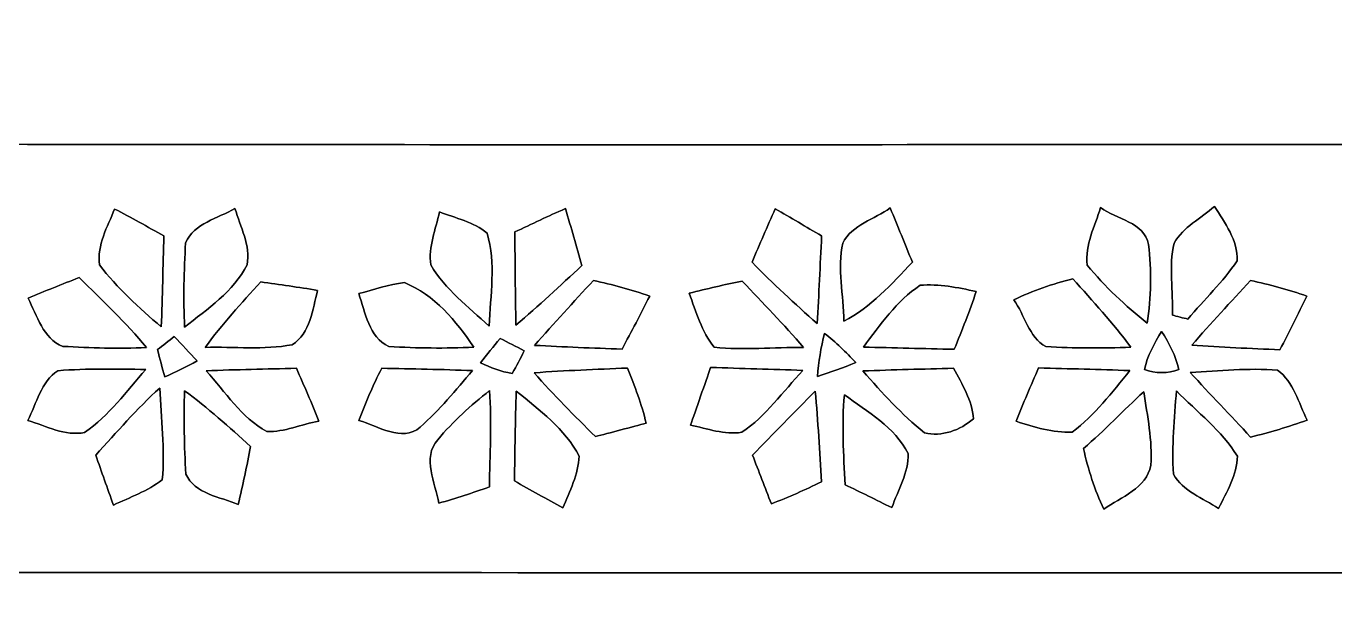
# Model space of a CAD drawing. Header units: centimetres. Extents: x -16.8 to 16.8, y -16.7 to 16.7.
# Drawn here: x -11.2 to -2.13, y -9.5 to -5.48 of the extents above; entities that cross this region are included whole.
import ezdxf

# ---------------------------------------------------------------- set-up
doc = ezdxf.new("R2010")
doc.units = ezdxf.units.CM
doc.header["$MEASUREMENT"] = 0
doc.layers.add('Layer 1', color=7, linetype='Continuous')

msp = doc.modelspace()

# ---------------------------------------------------------------- linework, layer by layer
at = {"layer": 'Layer 1', "color": 7}
for points, knots in [([(-16.77458, 16.66875), (-16.77458, 16.66875), (16.77458, 16.66875), (16.77458, 16.66875), (16.77458, 16.66875), (16.77458, 16.66875), (16.77458, -16.66875), (16.77458, -16.66875), (16.77458, -16.66875), (16.77458, -16.66875), (-16.77458, -16.66875), (-16.77458, -16.66875), (-16.77458, -16.66875), (-16.77458, -16.66875), (-16.77458, 16.66875), (-16.77458, 16.66875), (-16.77458, 16.66875), (-16.77458, 16.66875), (-16.77458, 16.66875), (-16.77458, 16.66875)], [0, 0, 0, 0, 0.1666667, 0.1666667, 0.1666667, 0.1666667, 0.3333333, 0.3333333, 0.3333333, 0.3333333, 0.5, 0.5, 0.5, 0.5, 0.6666667, 0.6666667, 0.6666667, 0.6666667, 1, 1, 1, 1]), ([(-16.06091, -6.30837), (-16.07361, -7.2898), (-16.07714, -8.27123), (-16.05774, -9.25266), (-16.05774, -9.25266), (-5.37175, -9.27029), (5.3146, -9.25618), (16.00024, -9.25971), (16.00024, -9.25971), (16.12406, -9.33309), (16.23766, -9.2202), (16.22707, -9.11049), (16.22707, -9.11049), (16.20273, -8.21549), (16.20273, -7.31979), (16.22884, -6.42479), (16.22884, -6.42479), (16.23766, -6.33765), (16.14911, -6.28615), (16.0715, -6.29708), (16.0715, -6.29708), (9.07415, -6.29708), (2.07645, -6.29708), (-4.92125, -6.29708), (-4.92125, -6.29708), (-8.63459, -6.30449), (-12.34793, -6.28191), (-16.06091, -6.30837)], [0, 0, 0, 0, 0.125, 0.125, 0.125, 0.125, 0.25, 0.25, 0.25, 0.25, 0.375, 0.375, 0.375, 0.375, 0.5, 0.5, 0.5, 0.5, 0.625, 0.625, 0.625, 0.625, 0.75, 0.75, 0.75, 0.75, 1, 1, 1, 1]), ([(-10.58474, -6.74299), (-10.4708, -6.80367), (-10.3565, -6.86506), (-10.24431, -6.92926), (-10.24431, -6.92926), (-10.24961, -7.13881), (-10.25384, -7.34871), (-10.26195, -7.55897), (-10.26195, -7.55897), (-10.41506, -7.42703), (-10.56746, -7.29051), (-10.68952, -7.12929), (-10.68952, -7.12929), (-10.70857, -6.99382), (-10.63449, -6.86506), (-10.58474, -6.74299)], [0, 0, 0, 0, 0.2, 0.2, 0.2, 0.2, 0.4, 0.4, 0.4, 0.4, 0.6, 0.6, 0.6, 0.6, 1, 1, 1, 1]), ([(-10.09297, -6.97689), (-10.03406, -6.84107), (-9.86896, -6.80861), (-9.75148, -6.73947), (-9.75148, -6.73947), (-9.7155, -6.86541), (-9.64142, -6.99488), (-9.66752, -7.12858), (-9.66752, -7.12858), (-9.76171, -7.31414), (-9.94198, -7.43479), (-10.10073, -7.56109), (-10.10073, -7.56109), (-10.10849, -7.36565), (-10.10603, -7.17091), (-10.09297, -6.97689)], [0, 0, 0, 0, 0.2, 0.2, 0.2, 0.2, 0.4, 0.4, 0.4, 0.4, 0.6, 0.6, 0.6, 0.6, 1, 1, 1, 1]), ([(-8.33579, -6.7631), (-8.22537, -6.80579), (-8.09801, -6.83119), (-8.00523, -6.91127), (-8.00523, -6.91127), (-7.9442, -7.11835), (-7.98089, -7.34025), (-7.99183, -7.55297), (-7.99183, -7.55297), (-8.13364, -7.42103), (-8.29698, -7.29968), (-8.39541, -7.13034), (-8.39541, -7.13034), (-8.41375, -7.00546), (-8.35978, -6.88375), (-8.33579, -6.7631)], [0, 0, 0, 0, 0.2, 0.2, 0.2, 0.2, 0.4, 0.4, 0.4, 0.4, 0.6, 0.6, 0.6, 0.6, 1, 1, 1, 1]), ([(-7.81332, -6.9021), (-7.69691, -6.84742), (-7.58119, -6.79168), (-7.46337, -6.74017), (-7.46337, -6.74017), (-7.42386, -6.87105), (-7.3854, -7.00264), (-7.34836, -7.13493), (-7.34836, -7.13493), (-7.4997, -7.27287), (-7.64787, -7.41539), (-7.80556, -7.54627), (-7.80556, -7.54627), (-7.80979, -7.33107), (-7.81191, -7.11659), (-7.81332, -6.9021)], [0, 0, 0, 0, 0.2, 0.2, 0.2, 0.2, 0.4, 0.4, 0.4, 0.4, 0.6, 0.6, 0.6, 0.6, 1, 1, 1, 1]), ([(-6.01028, -6.74088), (-5.90268, -6.80332), (-5.79649, -6.86576), (-5.68889, -6.92961), (-5.68889, -6.92961), (-5.69842, -7.1314), (-5.70689, -7.33354), (-5.71994, -7.53569), (-5.71994, -7.53569), (-5.87481, -7.39951), (-6.02509, -7.25805), (-6.17079, -7.112), (-6.17079, -7.112), (-6.11858, -6.98782), (-6.06496, -6.86364), (-6.01028, -6.74088)], [0, 0, 0, 0, 0.2, 0.2, 0.2, 0.2, 0.4, 0.4, 0.4, 0.4, 0.6, 0.6, 0.6, 0.6, 1, 1, 1, 1]), ([(-5.54249, -6.9783), (-5.47688, -6.85236), (-5.32306, -6.81284), (-5.21335, -6.73594), (-5.21335, -6.73594), (-5.16184, -6.86082), (-5.11104, -6.98606), (-5.05989, -7.11129), (-5.05989, -7.11129), (-5.20383, -7.26193), (-5.34705, -7.42209), (-5.53438, -7.52016), (-5.53438, -7.52016), (-5.53544, -7.33989), (-5.58236, -7.15574), (-5.54249, -6.9783)], [0, 0, 0, 0, 0.2, 0.2, 0.2, 0.2, 0.4, 0.4, 0.4, 0.4, 0.6, 0.6, 0.6, 0.6, 1, 1, 1, 1]), ([(-3.75638, -6.73347), (-3.64843, -6.81355), (-3.45299, -6.83366), (-3.42477, -6.98888), (-3.42477, -6.98888), (-3.40219, -7.1688), (-3.40819, -7.35401), (-3.43359, -7.53428), (-3.43359, -7.53428), (-3.58387, -7.41221), (-3.72745, -7.28098), (-3.84881, -7.1307), (-3.84881, -7.1307), (-3.86644, -6.99206), (-3.79659, -6.86223), (-3.75638, -6.73347)], [0, 0, 0, 0, 0.2, 0.2, 0.2, 0.2, 0.4, 0.4, 0.4, 0.4, 0.6, 0.6, 0.6, 0.6, 1, 1, 1, 1]), ([(-3.24767, -6.97865), (-3.18453, -6.86752), (-3.06105, -6.80826), (-2.96792, -6.725), (-2.96792, -6.725), (-2.89489, -6.83895), (-2.80635, -6.95995), (-2.80988, -7.10177), (-2.80988, -7.10177), (-2.91148, -7.24641), (-3.03742, -7.37164), (-3.15348, -7.50464), (-3.15348, -7.50464), (-3.17959, -7.49829), (-3.2325, -7.48524), (-3.25861, -7.47854), (-3.25861, -7.47854), (-3.25296, -7.31202), (-3.28613, -7.14199), (-3.24767, -6.97865)], [0, 0, 0, 0, 0.1666667, 0.1666667, 0.1666667, 0.1666667, 0.3333333, 0.3333333, 0.3333333, 0.3333333, 0.5, 0.5, 0.5, 0.5, 0.6666667, 0.6666667, 0.6666667, 0.6666667, 1, 1, 1, 1]), ([(-10.83063, -7.21783), (-10.67082, -7.37482), (-10.50572, -7.52828), (-10.36391, -7.7029), (-10.36391, -7.7029), (-10.55793, -7.70925), (-10.75126, -7.70643), (-10.94387, -7.69373), (-10.94387, -7.69373), (-11.08146, -7.64011), (-11.12203, -7.47959), (-11.18482, -7.36106), (-11.18482, -7.36106), (-11.0677, -7.31097), (-10.94916, -7.2644), (-10.83063, -7.21783)], [0, 0, 0, 0, 0.2, 0.2, 0.2, 0.2, 0.4, 0.4, 0.4, 0.4, 0.6, 0.6, 0.6, 0.6, 1, 1, 1, 1]), ([(-9.57333, -7.24747), (-9.44174, -7.26546), (-9.31016, -7.28486), (-9.17893, -7.30603), (-9.17893, -7.30603), (-9.2135, -7.43656), (-9.23078, -7.60377), (-9.35426, -7.68279), (-9.35426, -7.68279), (-9.55146, -7.71984), (-9.75819, -7.69549), (-9.95821, -7.70114), (-9.95821, -7.70114), (-9.84038, -7.54098), (-9.70598, -7.39458), (-9.57333, -7.24747)], [0, 0, 0, 0, 0.2, 0.2, 0.2, 0.2, 0.4, 0.4, 0.4, 0.4, 0.6, 0.6, 0.6, 0.6, 1, 1, 1, 1]), ([(-7.26934, -7.23829), (-7.13775, -7.26616), (-7.00652, -7.30038), (-6.87952, -7.34589), (-6.87952, -7.34589), (-6.94126, -7.46972), (-7.00617, -7.59143), (-7.07108, -7.71349), (-7.07108, -7.71349), (-7.27322, -7.70537), (-7.47466, -7.69832), (-7.67609, -7.68703), (-7.67609, -7.68703), (-7.54415, -7.53392), (-7.40586, -7.38717), (-7.26934, -7.23829)], [0, 0, 0, 0, 0.2, 0.2, 0.2, 0.2, 0.4, 0.4, 0.4, 0.4, 0.6, 0.6, 0.6, 0.6, 1, 1, 1, 1]), ([(-6.60541, -7.32614), (-6.48335, -7.29544), (-6.36129, -7.26652), (-6.23782, -7.24217), (-6.23782, -7.24217), (-6.09635, -7.39458), (-5.94924, -7.54204), (-5.81484, -7.70114), (-5.81484, -7.70114), (-6.02051, -7.70043), (-6.22759, -7.72019), (-6.4322, -7.70008), (-6.4322, -7.70008), (-6.51933, -7.59143), (-6.55849, -7.45455), (-6.60541, -7.32614)], [0, 0, 0, 0, 0.2, 0.2, 0.2, 0.2, 0.4, 0.4, 0.4, 0.4, 0.6, 0.6, 0.6, 0.6, 1, 1, 1, 1]), ([(-4.35716, -7.3727), (-4.22769, -7.30638), (-4.08869, -7.26193), (-3.94829, -7.22524), (-3.94829, -7.22524), (-3.81318, -7.38152), (-3.66924, -7.53181), (-3.54789, -7.69973), (-3.54789, -7.69973), (-3.74438, -7.70819), (-3.94053, -7.70678), (-4.13597, -7.69585), (-4.13597, -7.69585), (-4.25521, -7.63094), (-4.28202, -7.47536), (-4.35716, -7.3727)], [0, 0, 0, 0, 0.2, 0.2, 0.2, 0.2, 0.4, 0.4, 0.4, 0.4, 0.6, 0.6, 0.6, 0.6, 1, 1, 1, 1]), ([(-2.71851, -7.23829), (-2.58692, -7.26652), (-2.45533, -7.30074), (-2.32833, -7.34589), (-2.32833, -7.34589), (-2.38725, -7.47183), (-2.45181, -7.59389), (-2.5146, -7.71807), (-2.5146, -7.71807), (-2.71851, -7.70819), (-2.92206, -7.69937), (-3.12491, -7.68632), (-3.12491, -7.68632), (-2.99297, -7.53357), (-2.85468, -7.38717), (-2.71851, -7.23829)], [0, 0, 0, 0, 0.2, 0.2, 0.2, 0.2, 0.4, 0.4, 0.4, 0.4, 0.6, 0.6, 0.6, 0.6, 1, 1, 1, 1]), ([(-8.5785, -7.25276), (-8.37036, -7.33531), (-8.21972, -7.51875), (-8.09625, -7.70008), (-8.09625, -7.70008), (-8.29345, -7.70855), (-8.4903, -7.70678), (-8.68645, -7.69479), (-8.68645, -7.69479), (-8.82509, -7.63094), (-8.84802, -7.45772), (-8.89423, -7.32896), (-8.89423, -7.32896), (-8.78946, -7.30179), (-8.68645, -7.26299), (-8.5785, -7.25276)], [0, 0, 0, 0, 0.2, 0.2, 0.2, 0.2, 0.4, 0.4, 0.4, 0.4, 0.6, 0.6, 0.6, 0.6, 1, 1, 1, 1]), ([(-5.00733, -7.2711), (-4.87574, -7.26052), (-4.74592, -7.28627), (-4.61821, -7.31414), (-4.61821, -7.31414), (-4.66196, -7.44996), (-4.71699, -7.58155), (-4.76991, -7.71419), (-4.76991, -7.71419), (-4.98016, -7.7089), (-5.19007, -7.70467), (-5.39962, -7.69867), (-5.39962, -7.69867), (-5.2832, -7.54521), (-5.16925, -7.38046), (-5.00733, -7.2711)], [0, 0, 0, 0, 0.2, 0.2, 0.2, 0.2, 0.4, 0.4, 0.4, 0.4, 0.6, 0.6, 0.6, 0.6, 1, 1, 1, 1]), ([(-5.66808, -7.60377), (-5.59118, -7.66516), (-5.51921, -7.73324), (-5.45289, -7.80662), (-5.45289, -7.80662), (-5.54002, -7.84225), (-5.62822, -7.874), (-5.71782, -7.90257), (-5.71782, -7.90257), (-5.71006, -7.80168), (-5.69419, -7.70149), (-5.66808, -7.60377)], [0, 0, 0, 0, 0.25, 0.25, 0.25, 0.25, 0.5, 0.5, 0.5, 0.5, 1, 1, 1, 1]), ([(-3.45369, -7.85424), (-3.43218, -7.75864), (-3.38455, -7.67256), (-3.33375, -7.59001), (-3.33375, -7.59001), (-3.28295, -7.67256), (-3.23533, -7.75864), (-3.21381, -7.85424), (-3.21381, -7.85424), (-3.29142, -7.88211), (-3.37608, -7.88211), (-3.45369, -7.85424)], [0, 0, 0, 0, 0.25, 0.25, 0.25, 0.25, 0.5, 0.5, 0.5, 0.5, 1, 1, 1, 1]), ([(-10.28841, -7.71666), (-10.24961, -7.68632), (-10.21115, -7.65598), (-10.17235, -7.626), (-10.17235, -7.626), (-10.11873, -7.68174), (-10.06581, -7.73783), (-10.01324, -7.79463), (-10.01324, -7.79463), (-10.08662, -7.83414), (-10.16141, -7.87082), (-10.23761, -7.9054), (-10.23761, -7.9054), (-10.2549, -7.84225), (-10.27183, -7.77946), (-10.28841, -7.71666)], [0, 0, 0, 0, 0.2, 0.2, 0.2, 0.2, 0.4, 0.4, 0.4, 0.4, 0.6, 0.6, 0.6, 0.6, 1, 1, 1, 1]), ([(-7.91528, -7.63905), (-7.85954, -7.66727), (-7.80415, -7.69549), (-7.74841, -7.72442), (-7.74841, -7.72442), (-7.77522, -7.77699), (-7.79992, -7.83096), (-7.83237, -7.8807), (-7.83237, -7.8807), (-7.90963, -7.87012), (-7.98089, -7.83837), (-8.0518, -7.80838), (-8.0518, -7.80838), (-8.00664, -7.75123), (-7.96078, -7.69514), (-7.91528, -7.63905)], [0, 0, 0, 0, 0.2, 0.2, 0.2, 0.2, 0.4, 0.4, 0.4, 0.4, 0.6, 0.6, 0.6, 0.6, 1, 1, 1, 1]), ([(-10.97774, -7.86236), (-10.77489, -7.84684), (-10.57169, -7.85107), (-10.36849, -7.85389), (-10.36849, -7.85389), (-10.50325, -8.00382), (-10.6239, -8.17562), (-10.79253, -8.28957), (-10.79253, -8.28957), (-10.92694, -8.3185), (-11.05923, -8.24548), (-11.18588, -8.20702), (-11.18588, -8.20702), (-11.12696, -8.08814), (-11.09416, -7.93926), (-10.97774, -7.86236)], [0, 0, 0, 0, 0.2, 0.2, 0.2, 0.2, 0.4, 0.4, 0.4, 0.4, 0.6, 0.6, 0.6, 0.6, 1, 1, 1, 1]), ([(-9.95045, -7.86271), (-9.74266, -7.8553), (-9.53417, -7.85036), (-9.32603, -7.84578), (-9.32603, -7.84578), (-9.27276, -7.96678), (-9.21844, -8.08814), (-9.17081, -8.21126), (-9.17081, -8.21126), (-9.2897, -8.23383), (-9.4107, -8.28816), (-9.52994, -8.28357), (-9.52994, -8.28357), (-9.70774, -8.18797), (-9.81886, -8.00876), (-9.95045, -7.86271)], [0, 0, 0, 0, 0.2, 0.2, 0.2, 0.2, 0.4, 0.4, 0.4, 0.4, 0.6, 0.6, 0.6, 0.6, 1, 1, 1, 1]), ([(-8.73548, -7.84542), (-8.52593, -7.84931), (-8.31638, -7.85389), (-8.10683, -7.86165), (-8.10683, -7.86165), (-8.22149, -7.99712), (-8.33543, -8.13541), (-8.46878, -8.25324), (-8.46878, -8.25324), (-8.59649, -8.36013), (-8.76088, -8.24512), (-8.89353, -8.20632), (-8.89353, -8.20632), (-8.84802, -8.08284), (-8.79404, -7.9629), (-8.73548, -7.84542)], [0, 0, 0, 0, 0.2, 0.2, 0.2, 0.2, 0.4, 0.4, 0.4, 0.4, 0.6, 0.6, 0.6, 0.6, 1, 1, 1, 1]), ([(-7.67856, -7.87647), (-7.46407, -7.86201), (-7.24888, -7.85283), (-7.03368, -7.84437), (-7.03368, -7.84437), (-6.98324, -7.9689), (-6.93526, -8.09484), (-6.90351, -8.22607), (-6.90351, -8.22607), (-6.99135, -8.249), (-7.16739, -8.29557), (-7.25523, -8.3185), (-7.25523, -8.3185), (-7.39951, -8.17421), (-7.54662, -8.03204), (-7.67856, -7.87647)], [0, 0, 0, 0, 0.2, 0.2, 0.2, 0.2, 0.4, 0.4, 0.4, 0.4, 0.6, 0.6, 0.6, 0.6, 1, 1, 1, 1]), ([(-6.45724, -7.84013), (-6.24487, -7.84648), (-6.03215, -7.85248), (-5.81942, -7.86024), (-5.81942, -7.86024), (-5.95489, -8.00664), (-6.07448, -8.17633), (-6.24134, -8.28887), (-6.24134, -8.28887), (-6.36164, -8.30897), (-6.48053, -8.2617), (-6.59694, -8.23983), (-6.59694, -8.23983), (-6.56202, -8.13964), (-6.49217, -7.93997), (-6.45724, -7.84013)], [0, 0, 0, 0, 0.2, 0.2, 0.2, 0.2, 0.4, 0.4, 0.4, 0.4, 0.6, 0.6, 0.6, 0.6, 1, 1, 1, 1]), ([(-5.40244, -7.86447), (-5.19324, -7.85636), (-4.98404, -7.85072), (-4.77449, -7.84578), (-4.77449, -7.84578), (-4.71699, -7.95655), (-4.64432, -8.06697), (-4.63726, -8.19573), (-4.63726, -8.19573), (-4.72758, -8.27264), (-4.85881, -8.3245), (-4.97628, -8.29169), (-4.97628, -8.29169), (-5.13362, -8.16539), (-5.27085, -8.01652), (-5.40244, -7.86447)], [0, 0, 0, 0, 0.2, 0.2, 0.2, 0.2, 0.4, 0.4, 0.4, 0.4, 0.6, 0.6, 0.6, 0.6, 1, 1, 1, 1]), ([(-4.18571, -7.84366), (-3.97581, -7.8486), (-3.76555, -7.85354), (-3.55529, -7.86165), (-3.55529, -7.86165), (-3.6763, -8.01264), (-3.7973, -8.17033), (-3.95323, -8.2871), (-3.95323, -8.2871), (-4.08799, -8.2931), (-4.2164, -8.25429), (-4.34164, -8.21231), (-4.34164, -8.21231), (-4.29331, -8.08778), (-4.23933, -7.96572), (-4.18571, -7.84366)], [0, 0, 0, 0, 0.2, 0.2, 0.2, 0.2, 0.4, 0.4, 0.4, 0.4, 0.6, 0.6, 0.6, 0.6, 1, 1, 1, 1]), ([(-3.13584, -7.87471), (-2.93476, -7.86201), (-2.73262, -7.84401), (-2.53083, -7.85777), (-2.53083, -7.85777), (-2.42147, -7.94244), (-2.38372, -8.08461), (-2.32657, -8.20491), (-2.32657, -8.20491), (-2.45463, -8.25112), (-2.58586, -8.28957), (-2.71815, -8.32203), (-2.71815, -8.32203), (-2.85609, -8.17139), (-2.99896, -8.02569), (-3.13584, -7.87471)], [0, 0, 0, 0, 0.2, 0.2, 0.2, 0.2, 0.4, 0.4, 0.4, 0.4, 0.6, 0.6, 0.6, 0.6, 1, 1, 1, 1]), ([(-10.71598, -8.44691), (-10.57028, -8.28992), (-10.43199, -8.12518), (-10.27183, -7.9823), (-10.27183, -7.9823), (-10.26301, -8.19291), (-10.2362, -8.40634), (-10.2549, -8.61836), (-10.2549, -8.61836), (-10.3572, -8.69421), (-10.47785, -8.74042), (-10.59321, -8.79263), (-10.59321, -8.79263), (-10.63449, -8.67692), (-10.67541, -8.56192), (-10.71598, -8.44691)], [0, 0, 0, 0, 0.2, 0.2, 0.2, 0.2, 0.4, 0.4, 0.4, 0.4, 0.6, 0.6, 0.6, 0.6, 1, 1, 1, 1]), ([(-10.10109, -8.001), (-9.94057, -8.11953), (-9.79135, -8.25288), (-9.64283, -8.38623), (-9.64283, -8.38623), (-9.66858, -8.52029), (-9.69821, -8.6547), (-9.72855, -8.78805), (-9.72855, -8.78805), (-9.85485, -8.73689), (-10.02912, -8.71467), (-10.09156, -8.57779), (-10.09156, -8.57779), (-10.1032, -8.38553), (-10.10673, -8.19326), (-10.10109, -8.001)], [0, 0, 0, 0, 0.2, 0.2, 0.2, 0.2, 0.4, 0.4, 0.4, 0.4, 0.6, 0.6, 0.6, 0.6, 1, 1, 1, 1]), ([(-8.34672, -8.34037), (-8.24124, -8.21373), (-8.11848, -8.10154), (-7.98865, -8.00029), (-7.98865, -8.00029), (-7.97137, -8.22219), (-7.98759, -8.44444), (-7.98936, -8.66704), (-7.98936, -8.66704), (-8.10507, -8.70797), (-8.22219, -8.74536), (-8.34002, -8.78029), (-8.34002, -8.78029), (-8.36295, -8.63847), (-8.45855, -8.46702), (-8.34672, -8.34037)], [0, 0, 0, 0, 0.2, 0.2, 0.2, 0.2, 0.4, 0.4, 0.4, 0.4, 0.6, 0.6, 0.6, 0.6, 1, 1, 1, 1]), ([(-7.80344, -8.00347), (-7.64293, -8.13435), (-7.46548, -8.26664), (-7.36812, -8.45326), (-7.36812, -8.45326), (-7.37447, -8.57991), (-7.43197, -8.69703), (-7.4803, -8.81274), (-7.4803, -8.81274), (-7.59284, -8.75136), (-7.70467, -8.68892), (-7.81579, -8.62577), (-7.81579, -8.62577), (-7.81297, -8.41763), (-7.80979, -8.21055), (-7.80344, -8.00347)], [0, 0, 0, 0, 0.2, 0.2, 0.2, 0.2, 0.4, 0.4, 0.4, 0.4, 0.6, 0.6, 0.6, 0.6, 1, 1, 1, 1]), ([(-6.16726, -8.44656), (-6.02368, -8.29839), (-5.8801, -8.14987), (-5.73264, -8.00523), (-5.73264, -8.00523), (-5.71394, -8.21337), (-5.70159, -8.42186), (-5.6896, -8.63106), (-5.6896, -8.63106), (-5.80319, -8.68715), (-5.9182, -8.73936), (-6.03673, -8.78381), (-6.03673, -8.78381), (-6.08083, -8.67163), (-6.12458, -8.55909), (-6.16726, -8.44656)], [0, 0, 0, 0, 0.2, 0.2, 0.2, 0.2, 0.4, 0.4, 0.4, 0.4, 0.6, 0.6, 0.6, 0.6, 1, 1, 1, 1]), ([(-5.5312, -8.02887), (-5.37281, -8.14634), (-5.18089, -8.25394), (-5.09023, -8.43562), (-5.09023, -8.43562), (-5.08353, -8.56721), (-5.16079, -8.68856), (-5.20241, -8.81062), (-5.20241, -8.81062), (-5.31072, -8.75771), (-5.41831, -8.70338), (-5.52662, -8.65152), (-5.52662, -8.65152), (-5.5372, -8.44409), (-5.54919, -8.23595), (-5.5312, -8.02887)], [0, 0, 0, 0, 0.2, 0.2, 0.2, 0.2, 0.4, 0.4, 0.4, 0.4, 0.6, 0.6, 0.6, 0.6, 1, 1, 1, 1]), ([(-3.87491, -8.4007), (-3.72957, -8.27687), (-3.59869, -8.13752), (-3.45828, -8.00841), (-3.45828, -8.00841), (-3.43147, -8.17598), (-3.3976, -8.34566), (-3.40819, -8.51641), (-3.40819, -8.51641), (-3.43853, -8.67833), (-3.61562, -8.73619), (-3.73486, -8.82086), (-3.73486, -8.82086), (-3.79801, -8.6868), (-3.84316, -8.54498), (-3.87491, -8.4007)], [0, 0, 0, 0, 0.2, 0.2, 0.2, 0.2, 0.4, 0.4, 0.4, 0.4, 0.6, 0.6, 0.6, 0.6, 1, 1, 1, 1]), ([(-3.23144, -8.001), (-3.08963, -8.14846), (-2.91747, -8.27722), (-2.80952, -8.45361), (-2.80952, -8.45361), (-2.81058, -8.5852), (-2.88361, -8.70091), (-2.93934, -8.81592), (-2.93934, -8.81592), (-3.04729, -8.74395), (-3.18735, -8.69809), (-3.25261, -8.5785), (-3.25261, -8.5785), (-3.26355, -8.38518), (-3.24697, -8.19256), (-3.23144, -8.001)], [0, 0, 0, 0, 0.2, 0.2, 0.2, 0.2, 0.4, 0.4, 0.4, 0.4, 0.6, 0.6, 0.6, 0.6, 1, 1, 1, 1])]:
    msp.add_open_spline(points, degree=3, knots=knots, dxfattribs=at)
at = {"layer": 'Layer 1', "color": 250}
for points, knots in [([(-16.06091, -6.30837), (-12.34793, -6.28191), (-8.63459, -6.30449), (-4.92125, -6.29708), (-4.92125, -6.29708), (2.07645, -6.29708), (9.07415, -6.29708), (16.0715, -6.29708), (16.0715, -6.29708), (16.14911, -6.28615), (16.23766, -6.33765), (16.22884, -6.42479), (16.22884, -6.42479), (16.20273, -7.31979), (16.20273, -8.21549), (16.22707, -9.11049), (16.22707, -9.11049), (16.23766, -9.2202), (16.12406, -9.33309), (16.00024, -9.25971), (16.00024, -9.25971), (5.3146, -9.25618), (-5.37175, -9.27029), (-16.05774, -9.25266), (-16.05774, -9.25266), (-16.07714, -8.27123), (-16.07361, -7.2898), (-16.06091, -6.30837), (-16.06091, -6.30837), (-16.06091, -6.30837), (-16.06091, -6.30837), (-16.06091, -6.30837)], [0, 0, 0, 0, 0.1111111, 0.1111111, 0.1111111, 0.1111111, 0.2222222, 0.2222222, 0.2222222, 0.2222222, 0.3333333, 0.3333333, 0.3333333, 0.3333333, 0.4444444, 0.4444444, 0.4444444, 0.4444444, 0.5555556, 0.5555556, 0.5555556, 0.5555556, 0.6666667, 0.6666667, 0.6666667, 0.6666667, 0.7777778, 0.7777778, 0.7777778, 0.7777778, 1, 1, 1, 1]), ([(-10.58474, -6.74299), (-10.63449, -6.86506), (-10.70857, -6.99382), (-10.68952, -7.12929), (-10.68952, -7.12929), (-10.56746, -7.29051), (-10.41506, -7.42703), (-10.26195, -7.55897), (-10.26195, -7.55897), (-10.25384, -7.34871), (-10.24961, -7.13881), (-10.24431, -6.92926), (-10.24431, -6.92926), (-10.3565, -6.86506), (-10.4708, -6.80367), (-10.58474, -6.74299), (-10.58474, -6.74299), (-10.58474, -6.74299), (-10.58474, -6.74299), (-10.58474, -6.74299)], [0, 0, 0, 0, 0.1666667, 0.1666667, 0.1666667, 0.1666667, 0.3333333, 0.3333333, 0.3333333, 0.3333333, 0.5, 0.5, 0.5, 0.5, 0.6666667, 0.6666667, 0.6666667, 0.6666667, 1, 1, 1, 1]), ([(-10.09297, -6.97689), (-10.10603, -7.17091), (-10.10849, -7.36565), (-10.10073, -7.56109), (-10.10073, -7.56109), (-9.94198, -7.43479), (-9.76171, -7.31414), (-9.66752, -7.12858), (-9.66752, -7.12858), (-9.64142, -6.99488), (-9.7155, -6.86541), (-9.75148, -6.73947), (-9.75148, -6.73947), (-9.86896, -6.80861), (-10.03406, -6.84107), (-10.09297, -6.97689), (-10.09297, -6.97689), (-10.09297, -6.97689), (-10.09297, -6.97689), (-10.09297, -6.97689)], [0, 0, 0, 0, 0.1666667, 0.1666667, 0.1666667, 0.1666667, 0.3333333, 0.3333333, 0.3333333, 0.3333333, 0.5, 0.5, 0.5, 0.5, 0.6666667, 0.6666667, 0.6666667, 0.6666667, 1, 1, 1, 1]), ([(-8.33579, -6.7631), (-8.35978, -6.88375), (-8.41375, -7.00546), (-8.39541, -7.13034), (-8.39541, -7.13034), (-8.29698, -7.29968), (-8.13364, -7.42103), (-7.99183, -7.55297), (-7.99183, -7.55297), (-7.98089, -7.34025), (-7.9442, -7.11835), (-8.00523, -6.91127), (-8.00523, -6.91127), (-8.09801, -6.83119), (-8.22537, -6.80579), (-8.33579, -6.7631), (-8.33579, -6.7631), (-8.33579, -6.7631), (-8.33579, -6.7631), (-8.33579, -6.7631)], [0, 0, 0, 0, 0.1666667, 0.1666667, 0.1666667, 0.1666667, 0.3333333, 0.3333333, 0.3333333, 0.3333333, 0.5, 0.5, 0.5, 0.5, 0.6666667, 0.6666667, 0.6666667, 0.6666667, 1, 1, 1, 1]), ([(-7.81332, -6.9021), (-7.81191, -7.11659), (-7.80979, -7.33107), (-7.80556, -7.54627), (-7.80556, -7.54627), (-7.64787, -7.41539), (-7.4997, -7.27287), (-7.34836, -7.13493), (-7.34836, -7.13493), (-7.3854, -7.00264), (-7.42386, -6.87105), (-7.46337, -6.74017), (-7.46337, -6.74017), (-7.58119, -6.79168), (-7.69691, -6.84742), (-7.81332, -6.9021), (-7.81332, -6.9021), (-7.81332, -6.9021), (-7.81332, -6.9021), (-7.81332, -6.9021)], [0, 0, 0, 0, 0.1666667, 0.1666667, 0.1666667, 0.1666667, 0.3333333, 0.3333333, 0.3333333, 0.3333333, 0.5, 0.5, 0.5, 0.5, 0.6666667, 0.6666667, 0.6666667, 0.6666667, 1, 1, 1, 1]), ([(-6.01028, -6.74088), (-6.06496, -6.86364), (-6.11858, -6.98782), (-6.17079, -7.112), (-6.17079, -7.112), (-6.02509, -7.25805), (-5.87481, -7.39951), (-5.71994, -7.53569), (-5.71994, -7.53569), (-5.70689, -7.33354), (-5.69842, -7.1314), (-5.68889, -6.92961), (-5.68889, -6.92961), (-5.79649, -6.86576), (-5.90268, -6.80332), (-6.01028, -6.74088), (-6.01028, -6.74088), (-6.01028, -6.74088), (-6.01028, -6.74088), (-6.01028, -6.74088)], [0, 0, 0, 0, 0.1666667, 0.1666667, 0.1666667, 0.1666667, 0.3333333, 0.3333333, 0.3333333, 0.3333333, 0.5, 0.5, 0.5, 0.5, 0.6666667, 0.6666667, 0.6666667, 0.6666667, 1, 1, 1, 1]), ([(-5.54249, -6.9783), (-5.58236, -7.15574), (-5.53544, -7.33989), (-5.53438, -7.52016), (-5.53438, -7.52016), (-5.34705, -7.42209), (-5.20383, -7.26193), (-5.05989, -7.11129), (-5.05989, -7.11129), (-5.11104, -6.98606), (-5.16184, -6.86082), (-5.21335, -6.73594), (-5.21335, -6.73594), (-5.32306, -6.81284), (-5.47688, -6.85236), (-5.54249, -6.9783), (-5.54249, -6.9783), (-5.54249, -6.9783), (-5.54249, -6.9783), (-5.54249, -6.9783)], [0, 0, 0, 0, 0.1666667, 0.1666667, 0.1666667, 0.1666667, 0.3333333, 0.3333333, 0.3333333, 0.3333333, 0.5, 0.5, 0.5, 0.5, 0.6666667, 0.6666667, 0.6666667, 0.6666667, 1, 1, 1, 1]), ([(-3.75638, -6.73347), (-3.79659, -6.86223), (-3.86644, -6.99206), (-3.84881, -7.1307), (-3.84881, -7.1307), (-3.72745, -7.28098), (-3.58387, -7.41221), (-3.43359, -7.53428), (-3.43359, -7.53428), (-3.40819, -7.35401), (-3.40219, -7.1688), (-3.42477, -6.98888), (-3.42477, -6.98888), (-3.45299, -6.83366), (-3.64843, -6.81355), (-3.75638, -6.73347), (-3.75638, -6.73347), (-3.75638, -6.73347), (-3.75638, -6.73347), (-3.75638, -6.73347)], [0, 0, 0, 0, 0.1666667, 0.1666667, 0.1666667, 0.1666667, 0.3333333, 0.3333333, 0.3333333, 0.3333333, 0.5, 0.5, 0.5, 0.5, 0.6666667, 0.6666667, 0.6666667, 0.6666667, 1, 1, 1, 1]), ([(-3.24767, -6.97865), (-3.28613, -7.14199), (-3.25296, -7.31202), (-3.25861, -7.47854), (-3.25861, -7.47854), (-3.2325, -7.48524), (-3.17959, -7.49829), (-3.15348, -7.50464), (-3.15348, -7.50464), (-3.03742, -7.37164), (-2.91148, -7.24641), (-2.80988, -7.10177), (-2.80988, -7.10177), (-2.80635, -6.95995), (-2.89489, -6.83895), (-2.96792, -6.725), (-2.96792, -6.725), (-3.06105, -6.80826), (-3.18453, -6.86752), (-3.24767, -6.97865), (-3.24767, -6.97865), (-3.24767, -6.97865), (-3.24767, -6.97865), (-3.24767, -6.97865)], [0, 0, 0, 0, 0.1428571, 0.1428571, 0.1428571, 0.1428571, 0.2857143, 0.2857143, 0.2857143, 0.2857143, 0.4285714, 0.4285714, 0.4285714, 0.4285714, 0.5714286, 0.5714286, 0.5714286, 0.5714286, 0.7142857, 0.7142857, 0.7142857, 0.7142857, 1, 1, 1, 1]), ([(-10.83063, -7.21783), (-10.94916, -7.2644), (-11.0677, -7.31097), (-11.18482, -7.36106), (-11.18482, -7.36106), (-11.12203, -7.47959), (-11.08146, -7.64011), (-10.94387, -7.69373), (-10.94387, -7.69373), (-10.75126, -7.70643), (-10.55793, -7.70925), (-10.36391, -7.7029), (-10.36391, -7.7029), (-10.50572, -7.52828), (-10.67082, -7.37482), (-10.83063, -7.21783), (-10.83063, -7.21783), (-10.83063, -7.21783), (-10.83063, -7.21783), (-10.83063, -7.21783)], [0, 0, 0, 0, 0.1666667, 0.1666667, 0.1666667, 0.1666667, 0.3333333, 0.3333333, 0.3333333, 0.3333333, 0.5, 0.5, 0.5, 0.5, 0.6666667, 0.6666667, 0.6666667, 0.6666667, 1, 1, 1, 1]), ([(-9.57333, -7.24747), (-9.70598, -7.39458), (-9.84038, -7.54098), (-9.95821, -7.70114), (-9.95821, -7.70114), (-9.75819, -7.69549), (-9.55146, -7.71984), (-9.35426, -7.68279), (-9.35426, -7.68279), (-9.23078, -7.60377), (-9.2135, -7.43656), (-9.17893, -7.30603), (-9.17893, -7.30603), (-9.31016, -7.28486), (-9.44174, -7.26546), (-9.57333, -7.24747), (-9.57333, -7.24747), (-9.57333, -7.24747), (-9.57333, -7.24747), (-9.57333, -7.24747)], [0, 0, 0, 0, 0.1666667, 0.1666667, 0.1666667, 0.1666667, 0.3333333, 0.3333333, 0.3333333, 0.3333333, 0.5, 0.5, 0.5, 0.5, 0.6666667, 0.6666667, 0.6666667, 0.6666667, 1, 1, 1, 1]), ([(-7.26934, -7.23829), (-7.40586, -7.38717), (-7.54415, -7.53392), (-7.67609, -7.68703), (-7.67609, -7.68703), (-7.47466, -7.69832), (-7.27322, -7.70537), (-7.07108, -7.71349), (-7.07108, -7.71349), (-7.00617, -7.59143), (-6.94126, -7.46972), (-6.87952, -7.34589), (-6.87952, -7.34589), (-7.00652, -7.30038), (-7.13775, -7.26616), (-7.26934, -7.23829), (-7.26934, -7.23829), (-7.26934, -7.23829), (-7.26934, -7.23829), (-7.26934, -7.23829)], [0, 0, 0, 0, 0.1666667, 0.1666667, 0.1666667, 0.1666667, 0.3333333, 0.3333333, 0.3333333, 0.3333333, 0.5, 0.5, 0.5, 0.5, 0.6666667, 0.6666667, 0.6666667, 0.6666667, 1, 1, 1, 1]), ([(-6.60541, -7.32614), (-6.55849, -7.45455), (-6.51933, -7.59143), (-6.4322, -7.70008), (-6.4322, -7.70008), (-6.22759, -7.72019), (-6.02051, -7.70043), (-5.81484, -7.70114), (-5.81484, -7.70114), (-5.94924, -7.54204), (-6.09635, -7.39458), (-6.23782, -7.24217), (-6.23782, -7.24217), (-6.36129, -7.26652), (-6.48335, -7.29544), (-6.60541, -7.32614), (-6.60541, -7.32614), (-6.60541, -7.32614), (-6.60541, -7.32614), (-6.60541, -7.32614)], [0, 0, 0, 0, 0.1666667, 0.1666667, 0.1666667, 0.1666667, 0.3333333, 0.3333333, 0.3333333, 0.3333333, 0.5, 0.5, 0.5, 0.5, 0.6666667, 0.6666667, 0.6666667, 0.6666667, 1, 1, 1, 1]), ([(-4.35716, -7.3727), (-4.28202, -7.47536), (-4.25521, -7.63094), (-4.13597, -7.69585), (-4.13597, -7.69585), (-3.94053, -7.70678), (-3.74438, -7.70819), (-3.54789, -7.69973), (-3.54789, -7.69973), (-3.66924, -7.53181), (-3.81318, -7.38152), (-3.94829, -7.22524), (-3.94829, -7.22524), (-4.08869, -7.26193), (-4.22769, -7.30638), (-4.35716, -7.3727), (-4.35716, -7.3727), (-4.35716, -7.3727), (-4.35716, -7.3727), (-4.35716, -7.3727)], [0, 0, 0, 0, 0.1666667, 0.1666667, 0.1666667, 0.1666667, 0.3333333, 0.3333333, 0.3333333, 0.3333333, 0.5, 0.5, 0.5, 0.5, 0.6666667, 0.6666667, 0.6666667, 0.6666667, 1, 1, 1, 1]), ([(-2.71851, -7.23829), (-2.85468, -7.38717), (-2.99297, -7.53357), (-3.12491, -7.68632), (-3.12491, -7.68632), (-2.92206, -7.69937), (-2.71851, -7.70819), (-2.5146, -7.71807), (-2.5146, -7.71807), (-2.45181, -7.59389), (-2.38725, -7.47183), (-2.32833, -7.34589), (-2.32833, -7.34589), (-2.45533, -7.30074), (-2.58692, -7.26652), (-2.71851, -7.23829), (-2.71851, -7.23829), (-2.71851, -7.23829), (-2.71851, -7.23829), (-2.71851, -7.23829)], [0, 0, 0, 0, 0.1666667, 0.1666667, 0.1666667, 0.1666667, 0.3333333, 0.3333333, 0.3333333, 0.3333333, 0.5, 0.5, 0.5, 0.5, 0.6666667, 0.6666667, 0.6666667, 0.6666667, 1, 1, 1, 1]), ([(-8.5785, -7.25276), (-8.68645, -7.26299), (-8.78946, -7.30179), (-8.89423, -7.32896), (-8.89423, -7.32896), (-8.84802, -7.45772), (-8.82509, -7.63094), (-8.68645, -7.69479), (-8.68645, -7.69479), (-8.4903, -7.70678), (-8.29345, -7.70855), (-8.09625, -7.70008), (-8.09625, -7.70008), (-8.21972, -7.51875), (-8.37036, -7.33531), (-8.5785, -7.25276), (-8.5785, -7.25276), (-8.5785, -7.25276), (-8.5785, -7.25276), (-8.5785, -7.25276)], [0, 0, 0, 0, 0.1666667, 0.1666667, 0.1666667, 0.1666667, 0.3333333, 0.3333333, 0.3333333, 0.3333333, 0.5, 0.5, 0.5, 0.5, 0.6666667, 0.6666667, 0.6666667, 0.6666667, 1, 1, 1, 1]), ([(-5.00733, -7.2711), (-5.16925, -7.38046), (-5.2832, -7.54521), (-5.39962, -7.69867), (-5.39962, -7.69867), (-5.19007, -7.70467), (-4.98016, -7.7089), (-4.76991, -7.71419), (-4.76991, -7.71419), (-4.71699, -7.58155), (-4.66196, -7.44996), (-4.61821, -7.31414), (-4.61821, -7.31414), (-4.74592, -7.28627), (-4.87574, -7.26052), (-5.00733, -7.2711), (-5.00733, -7.2711), (-5.00733, -7.2711), (-5.00733, -7.2711), (-5.00733, -7.2711)], [0, 0, 0, 0, 0.1666667, 0.1666667, 0.1666667, 0.1666667, 0.3333333, 0.3333333, 0.3333333, 0.3333333, 0.5, 0.5, 0.5, 0.5, 0.6666667, 0.6666667, 0.6666667, 0.6666667, 1, 1, 1, 1]), ([(-5.66808, -7.60377), (-5.69419, -7.70149), (-5.71006, -7.80168), (-5.71782, -7.90257), (-5.71782, -7.90257), (-5.62822, -7.874), (-5.54002, -7.84225), (-5.45289, -7.80662), (-5.45289, -7.80662), (-5.51921, -7.73324), (-5.59118, -7.66516), (-5.66808, -7.60377), (-5.66808, -7.60377), (-5.66808, -7.60377), (-5.66808, -7.60377), (-5.66808, -7.60377)], [0, 0, 0, 0, 0.2, 0.2, 0.2, 0.2, 0.4, 0.4, 0.4, 0.4, 0.6, 0.6, 0.6, 0.6, 1, 1, 1, 1]), ([(-3.45369, -7.85424), (-3.37608, -7.88211), (-3.29142, -7.88211), (-3.21381, -7.85424), (-3.21381, -7.85424), (-3.23533, -7.75864), (-3.28295, -7.67256), (-3.33375, -7.59001), (-3.33375, -7.59001), (-3.38455, -7.67256), (-3.43218, -7.75864), (-3.45369, -7.85424), (-3.45369, -7.85424), (-3.45369, -7.85424), (-3.45369, -7.85424), (-3.45369, -7.85424)], [0, 0, 0, 0, 0.2, 0.2, 0.2, 0.2, 0.4, 0.4, 0.4, 0.4, 0.6, 0.6, 0.6, 0.6, 1, 1, 1, 1]), ([(-10.28841, -7.71666), (-10.27183, -7.77946), (-10.2549, -7.84225), (-10.23761, -7.9054), (-10.23761, -7.9054), (-10.16141, -7.87082), (-10.08662, -7.83414), (-10.01324, -7.79463), (-10.01324, -7.79463), (-10.06581, -7.73783), (-10.11873, -7.68174), (-10.17235, -7.626), (-10.17235, -7.626), (-10.21115, -7.65598), (-10.24961, -7.68632), (-10.28841, -7.71666), (-10.28841, -7.71666), (-10.28841, -7.71666), (-10.28841, -7.71666), (-10.28841, -7.71666)], [0, 0, 0, 0, 0.1666667, 0.1666667, 0.1666667, 0.1666667, 0.3333333, 0.3333333, 0.3333333, 0.3333333, 0.5, 0.5, 0.5, 0.5, 0.6666667, 0.6666667, 0.6666667, 0.6666667, 1, 1, 1, 1]), ([(-7.91528, -7.63905), (-7.96078, -7.69514), (-8.00664, -7.75123), (-8.0518, -7.80838), (-8.0518, -7.80838), (-7.98089, -7.83837), (-7.90963, -7.87012), (-7.83237, -7.8807), (-7.83237, -7.8807), (-7.79992, -7.83096), (-7.77522, -7.77699), (-7.74841, -7.72442), (-7.74841, -7.72442), (-7.80415, -7.69549), (-7.85954, -7.66727), (-7.91528, -7.63905), (-7.91528, -7.63905), (-7.91528, -7.63905), (-7.91528, -7.63905), (-7.91528, -7.63905)], [0, 0, 0, 0, 0.1666667, 0.1666667, 0.1666667, 0.1666667, 0.3333333, 0.3333333, 0.3333333, 0.3333333, 0.5, 0.5, 0.5, 0.5, 0.6666667, 0.6666667, 0.6666667, 0.6666667, 1, 1, 1, 1]), ([(-10.97774, -7.86236), (-11.09416, -7.93926), (-11.12696, -8.08814), (-11.18588, -8.20702), (-11.18588, -8.20702), (-11.05923, -8.24548), (-10.92694, -8.3185), (-10.79253, -8.28957), (-10.79253, -8.28957), (-10.6239, -8.17562), (-10.50325, -8.00382), (-10.36849, -7.85389), (-10.36849, -7.85389), (-10.57169, -7.85107), (-10.77489, -7.84684), (-10.97774, -7.86236), (-10.97774, -7.86236), (-10.97774, -7.86236), (-10.97774, -7.86236), (-10.97774, -7.86236)], [0, 0, 0, 0, 0.1666667, 0.1666667, 0.1666667, 0.1666667, 0.3333333, 0.3333333, 0.3333333, 0.3333333, 0.5, 0.5, 0.5, 0.5, 0.6666667, 0.6666667, 0.6666667, 0.6666667, 1, 1, 1, 1]), ([(-9.95045, -7.86271), (-9.81886, -8.00876), (-9.70774, -8.18797), (-9.52994, -8.28357), (-9.52994, -8.28357), (-9.4107, -8.28816), (-9.2897, -8.23383), (-9.17081, -8.21126), (-9.17081, -8.21126), (-9.21844, -8.08814), (-9.27276, -7.96678), (-9.32603, -7.84578), (-9.32603, -7.84578), (-9.53417, -7.85036), (-9.74266, -7.8553), (-9.95045, -7.86271), (-9.95045, -7.86271), (-9.95045, -7.86271), (-9.95045, -7.86271), (-9.95045, -7.86271)], [0, 0, 0, 0, 0.1666667, 0.1666667, 0.1666667, 0.1666667, 0.3333333, 0.3333333, 0.3333333, 0.3333333, 0.5, 0.5, 0.5, 0.5, 0.6666667, 0.6666667, 0.6666667, 0.6666667, 1, 1, 1, 1]), ([(-8.73548, -7.84542), (-8.79404, -7.9629), (-8.84802, -8.08284), (-8.89353, -8.20632), (-8.89353, -8.20632), (-8.76088, -8.24512), (-8.59649, -8.36013), (-8.46878, -8.25324), (-8.46878, -8.25324), (-8.33543, -8.13541), (-8.22149, -7.99712), (-8.10683, -7.86165), (-8.10683, -7.86165), (-8.31638, -7.85389), (-8.52593, -7.84931), (-8.73548, -7.84542), (-8.73548, -7.84542), (-8.73548, -7.84542), (-8.73548, -7.84542), (-8.73548, -7.84542)], [0, 0, 0, 0, 0.1666667, 0.1666667, 0.1666667, 0.1666667, 0.3333333, 0.3333333, 0.3333333, 0.3333333, 0.5, 0.5, 0.5, 0.5, 0.6666667, 0.6666667, 0.6666667, 0.6666667, 1, 1, 1, 1]), ([(-7.67856, -7.87647), (-7.54662, -8.03204), (-7.39951, -8.17421), (-7.25523, -8.3185), (-7.25523, -8.3185), (-7.16739, -8.29557), (-6.99135, -8.249), (-6.90351, -8.22607), (-6.90351, -8.22607), (-6.93526, -8.09484), (-6.98324, -7.9689), (-7.03368, -7.84437), (-7.03368, -7.84437), (-7.24888, -7.85283), (-7.46407, -7.86201), (-7.67856, -7.87647), (-7.67856, -7.87647), (-7.67856, -7.87647), (-7.67856, -7.87647), (-7.67856, -7.87647)], [0, 0, 0, 0, 0.1666667, 0.1666667, 0.1666667, 0.1666667, 0.3333333, 0.3333333, 0.3333333, 0.3333333, 0.5, 0.5, 0.5, 0.5, 0.6666667, 0.6666667, 0.6666667, 0.6666667, 1, 1, 1, 1]), ([(-6.45724, -7.84013), (-6.49217, -7.93997), (-6.56202, -8.13964), (-6.59694, -8.23983), (-6.59694, -8.23983), (-6.48053, -8.2617), (-6.36164, -8.30897), (-6.24134, -8.28887), (-6.24134, -8.28887), (-6.07448, -8.17633), (-5.95489, -8.00664), (-5.81942, -7.86024), (-5.81942, -7.86024), (-6.03215, -7.85248), (-6.24487, -7.84648), (-6.45724, -7.84013), (-6.45724, -7.84013), (-6.45724, -7.84013), (-6.45724, -7.84013), (-6.45724, -7.84013)], [0, 0, 0, 0, 0.1666667, 0.1666667, 0.1666667, 0.1666667, 0.3333333, 0.3333333, 0.3333333, 0.3333333, 0.5, 0.5, 0.5, 0.5, 0.6666667, 0.6666667, 0.6666667, 0.6666667, 1, 1, 1, 1]), ([(-5.40244, -7.86447), (-5.27085, -8.01652), (-5.13362, -8.16539), (-4.97628, -8.29169), (-4.97628, -8.29169), (-4.85881, -8.3245), (-4.72758, -8.27264), (-4.63726, -8.19573), (-4.63726, -8.19573), (-4.64432, -8.06697), (-4.71699, -7.95655), (-4.77449, -7.84578), (-4.77449, -7.84578), (-4.98404, -7.85072), (-5.19324, -7.85636), (-5.40244, -7.86447), (-5.40244, -7.86447), (-5.40244, -7.86447), (-5.40244, -7.86447), (-5.40244, -7.86447)], [0, 0, 0, 0, 0.1666667, 0.1666667, 0.1666667, 0.1666667, 0.3333333, 0.3333333, 0.3333333, 0.3333333, 0.5, 0.5, 0.5, 0.5, 0.6666667, 0.6666667, 0.6666667, 0.6666667, 1, 1, 1, 1]), ([(-4.18571, -7.84366), (-4.23933, -7.96572), (-4.29331, -8.08778), (-4.34164, -8.21231), (-4.34164, -8.21231), (-4.2164, -8.25429), (-4.08799, -8.2931), (-3.95323, -8.2871), (-3.95323, -8.2871), (-3.7973, -8.17033), (-3.6763, -8.01264), (-3.55529, -7.86165), (-3.55529, -7.86165), (-3.76555, -7.85354), (-3.97581, -7.8486), (-4.18571, -7.84366), (-4.18571, -7.84366), (-4.18571, -7.84366), (-4.18571, -7.84366), (-4.18571, -7.84366)], [0, 0, 0, 0, 0.1666667, 0.1666667, 0.1666667, 0.1666667, 0.3333333, 0.3333333, 0.3333333, 0.3333333, 0.5, 0.5, 0.5, 0.5, 0.6666667, 0.6666667, 0.6666667, 0.6666667, 1, 1, 1, 1]), ([(-3.13584, -7.87471), (-2.99896, -8.02569), (-2.85609, -8.17139), (-2.71815, -8.32203), (-2.71815, -8.32203), (-2.58586, -8.28957), (-2.45463, -8.25112), (-2.32657, -8.20491), (-2.32657, -8.20491), (-2.38372, -8.08461), (-2.42147, -7.94244), (-2.53083, -7.85777), (-2.53083, -7.85777), (-2.73262, -7.84401), (-2.93476, -7.86201), (-3.13584, -7.87471), (-3.13584, -7.87471), (-3.13584, -7.87471), (-3.13584, -7.87471), (-3.13584, -7.87471)], [0, 0, 0, 0, 0.1666667, 0.1666667, 0.1666667, 0.1666667, 0.3333333, 0.3333333, 0.3333333, 0.3333333, 0.5, 0.5, 0.5, 0.5, 0.6666667, 0.6666667, 0.6666667, 0.6666667, 1, 1, 1, 1]), ([(-10.71598, -8.44691), (-10.67541, -8.56192), (-10.63449, -8.67692), (-10.59321, -8.79263), (-10.59321, -8.79263), (-10.47785, -8.74042), (-10.3572, -8.69421), (-10.2549, -8.61836), (-10.2549, -8.61836), (-10.2362, -8.40634), (-10.26301, -8.19291), (-10.27183, -7.9823), (-10.27183, -7.9823), (-10.43199, -8.12518), (-10.57028, -8.28992), (-10.71598, -8.44691), (-10.71598, -8.44691), (-10.71598, -8.44691), (-10.71598, -8.44691), (-10.71598, -8.44691)], [0, 0, 0, 0, 0.1666667, 0.1666667, 0.1666667, 0.1666667, 0.3333333, 0.3333333, 0.3333333, 0.3333333, 0.5, 0.5, 0.5, 0.5, 0.6666667, 0.6666667, 0.6666667, 0.6666667, 1, 1, 1, 1]), ([(-10.10109, -8.001), (-10.10673, -8.19326), (-10.1032, -8.38553), (-10.09156, -8.57779), (-10.09156, -8.57779), (-10.02912, -8.71467), (-9.85485, -8.73689), (-9.72855, -8.78805), (-9.72855, -8.78805), (-9.69821, -8.6547), (-9.66858, -8.52029), (-9.64283, -8.38623), (-9.64283, -8.38623), (-9.79135, -8.25288), (-9.94057, -8.11953), (-10.10109, -8.001), (-10.10109, -8.001), (-10.10109, -8.001), (-10.10109, -8.001), (-10.10109, -8.001)], [0, 0, 0, 0, 0.1666667, 0.1666667, 0.1666667, 0.1666667, 0.3333333, 0.3333333, 0.3333333, 0.3333333, 0.5, 0.5, 0.5, 0.5, 0.6666667, 0.6666667, 0.6666667, 0.6666667, 1, 1, 1, 1]), ([(-8.34672, -8.34037), (-8.45855, -8.46702), (-8.36295, -8.63847), (-8.34002, -8.78029), (-8.34002, -8.78029), (-8.22219, -8.74536), (-8.10507, -8.70797), (-7.98936, -8.66704), (-7.98936, -8.66704), (-7.98759, -8.44444), (-7.97137, -8.22219), (-7.98865, -8.00029), (-7.98865, -8.00029), (-8.11848, -8.10154), (-8.24124, -8.21373), (-8.34672, -8.34037), (-8.34672, -8.34037), (-8.34672, -8.34037), (-8.34672, -8.34037), (-8.34672, -8.34037)], [0, 0, 0, 0, 0.1666667, 0.1666667, 0.1666667, 0.1666667, 0.3333333, 0.3333333, 0.3333333, 0.3333333, 0.5, 0.5, 0.5, 0.5, 0.6666667, 0.6666667, 0.6666667, 0.6666667, 1, 1, 1, 1]), ([(-7.80344, -8.00347), (-7.80979, -8.21055), (-7.81297, -8.41763), (-7.81579, -8.62577), (-7.81579, -8.62577), (-7.70467, -8.68892), (-7.59284, -8.75136), (-7.4803, -8.81274), (-7.4803, -8.81274), (-7.43197, -8.69703), (-7.37447, -8.57991), (-7.36812, -8.45326), (-7.36812, -8.45326), (-7.46548, -8.26664), (-7.64293, -8.13435), (-7.80344, -8.00347), (-7.80344, -8.00347), (-7.80344, -8.00347), (-7.80344, -8.00347), (-7.80344, -8.00347)], [0, 0, 0, 0, 0.1666667, 0.1666667, 0.1666667, 0.1666667, 0.3333333, 0.3333333, 0.3333333, 0.3333333, 0.5, 0.5, 0.5, 0.5, 0.6666667, 0.6666667, 0.6666667, 0.6666667, 1, 1, 1, 1]), ([(-6.16726, -8.44656), (-6.12458, -8.55909), (-6.08083, -8.67163), (-6.03673, -8.78381), (-6.03673, -8.78381), (-5.9182, -8.73936), (-5.80319, -8.68715), (-5.6896, -8.63106), (-5.6896, -8.63106), (-5.70159, -8.42186), (-5.71394, -8.21337), (-5.73264, -8.00523), (-5.73264, -8.00523), (-5.8801, -8.14987), (-6.02368, -8.29839), (-6.16726, -8.44656), (-6.16726, -8.44656), (-6.16726, -8.44656), (-6.16726, -8.44656), (-6.16726, -8.44656)], [0, 0, 0, 0, 0.1666667, 0.1666667, 0.1666667, 0.1666667, 0.3333333, 0.3333333, 0.3333333, 0.3333333, 0.5, 0.5, 0.5, 0.5, 0.6666667, 0.6666667, 0.6666667, 0.6666667, 1, 1, 1, 1]), ([(-5.5312, -8.02887), (-5.54919, -8.23595), (-5.5372, -8.44409), (-5.52662, -8.65152), (-5.52662, -8.65152), (-5.41831, -8.70338), (-5.31072, -8.75771), (-5.20241, -8.81062), (-5.20241, -8.81062), (-5.16079, -8.68856), (-5.08353, -8.56721), (-5.09023, -8.43562), (-5.09023, -8.43562), (-5.18089, -8.25394), (-5.37281, -8.14634), (-5.5312, -8.02887)], [0, 0, 0, 0, 0.2, 0.2, 0.2, 0.2, 0.4, 0.4, 0.4, 0.4, 0.6, 0.6, 0.6, 0.6, 1, 1, 1, 1]), ([(-3.87491, -8.4007), (-3.84316, -8.54498), (-3.79801, -8.6868), (-3.73486, -8.82086), (-3.73486, -8.82086), (-3.61562, -8.73619), (-3.43853, -8.67833), (-3.40819, -8.51641), (-3.40819, -8.51641), (-3.3976, -8.34566), (-3.43147, -8.17598), (-3.45828, -8.00841), (-3.45828, -8.00841), (-3.59869, -8.13752), (-3.72957, -8.27687), (-3.87491, -8.4007), (-3.87491, -8.4007), (-3.87491, -8.4007), (-3.87491, -8.4007), (-3.87491, -8.4007)], [0, 0, 0, 0, 0.1666667, 0.1666667, 0.1666667, 0.1666667, 0.3333333, 0.3333333, 0.3333333, 0.3333333, 0.5, 0.5, 0.5, 0.5, 0.6666667, 0.6666667, 0.6666667, 0.6666667, 1, 1, 1, 1]), ([(-3.23144, -8.001), (-3.24697, -8.19256), (-3.26355, -8.38518), (-3.25261, -8.5785), (-3.25261, -8.5785), (-3.18735, -8.69809), (-3.04729, -8.74395), (-2.93934, -8.81592), (-2.93934, -8.81592), (-2.88361, -8.70091), (-2.81058, -8.5852), (-2.80952, -8.45361), (-2.80952, -8.45361), (-2.91747, -8.27722), (-3.08963, -8.14846), (-3.23144, -8.001), (-3.23144, -8.001), (-3.23144, -8.001), (-3.23144, -8.001), (-3.23144, -8.001)], [0, 0, 0, 0, 0.1666667, 0.1666667, 0.1666667, 0.1666667, 0.3333333, 0.3333333, 0.3333333, 0.3333333, 0.5, 0.5, 0.5, 0.5, 0.6666667, 0.6666667, 0.6666667, 0.6666667, 1, 1, 1, 1])]:
    msp.add_open_spline(points, degree=3, knots=knots, dxfattribs=at)

doc.saveas('drawing.dxf')
